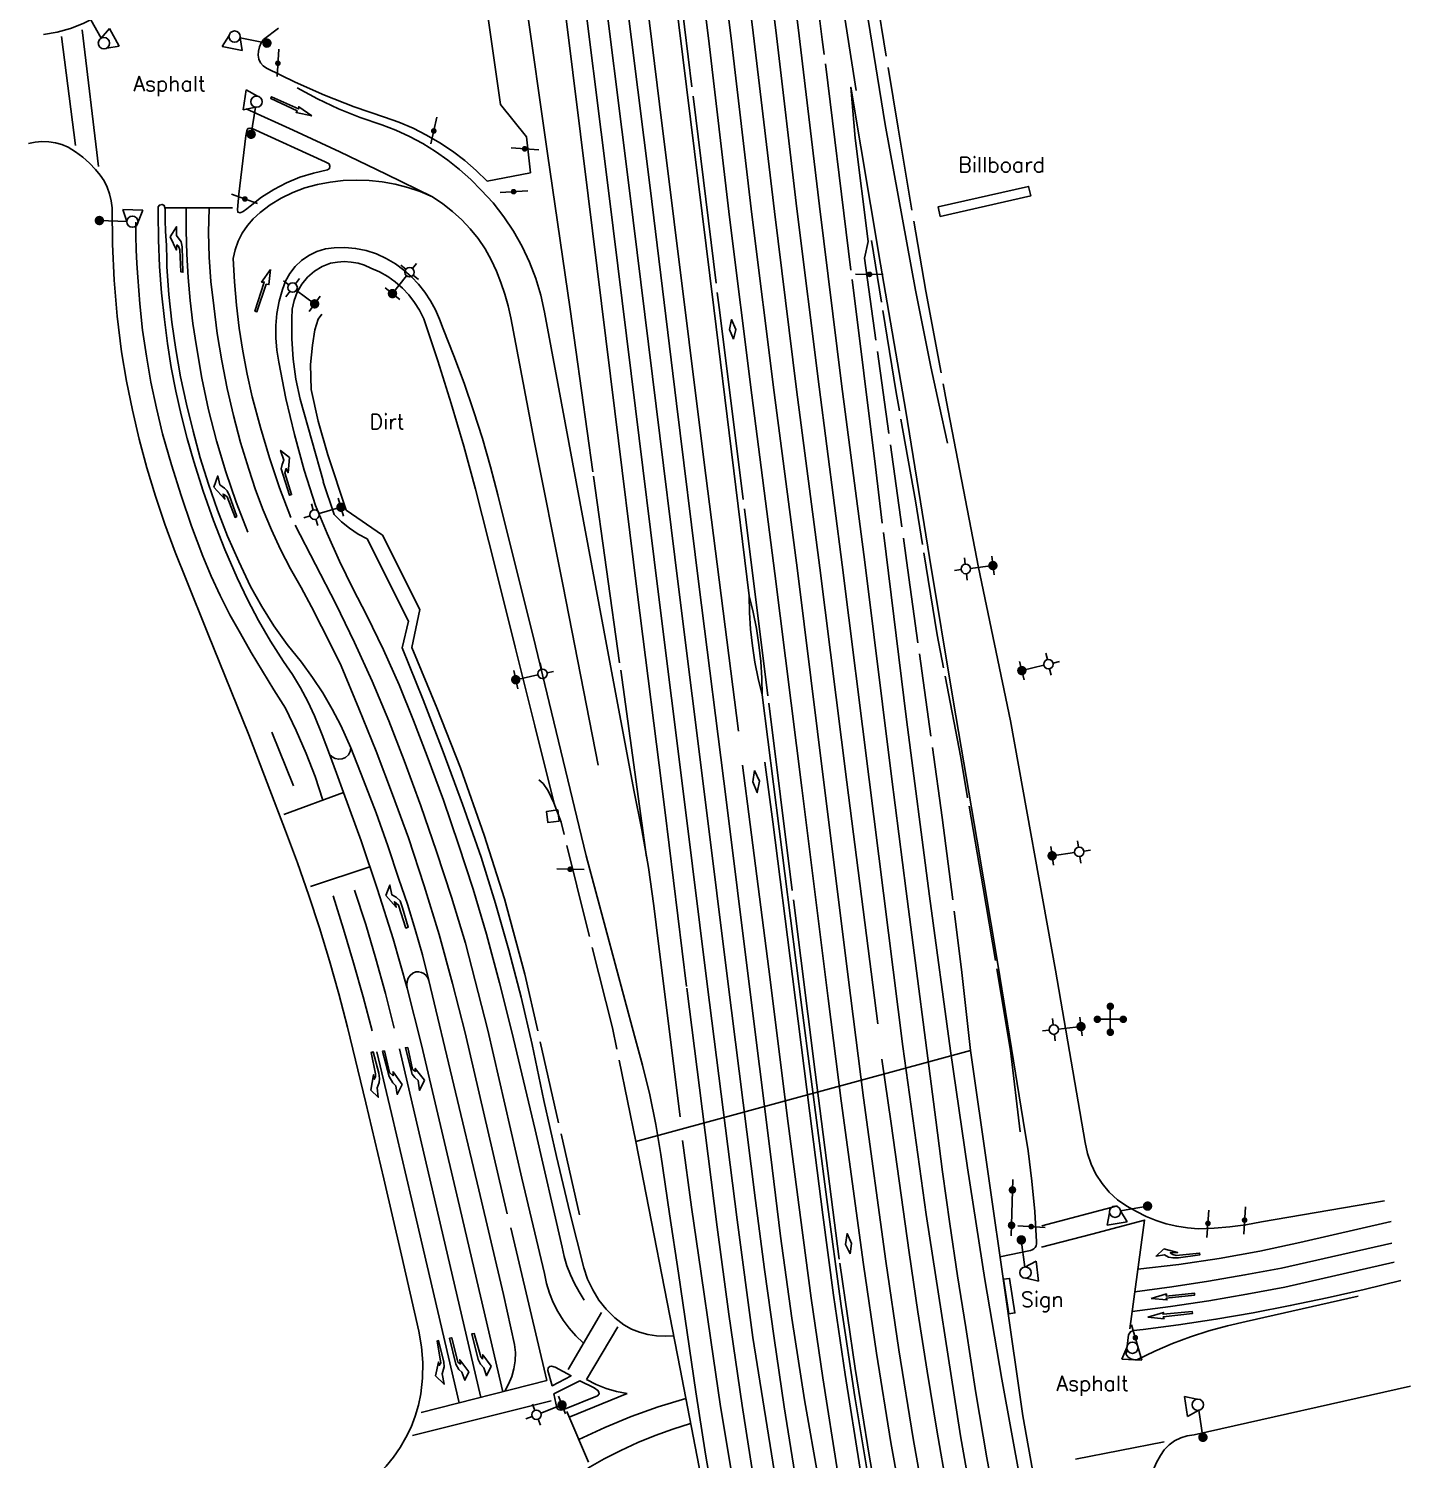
# Model space of a CAD drawing. Extents: x 6041699 to 6043693, y 2130904 to 2137891.
# Drawn here: x 6042450 to 6043183, y 2132582 to 2133341 of the extents above; entities that cross this region are included whole.
import ezdxf
from ezdxf.enums import TextEntityAlignment as Align

# ---------------------------------------------------------------- set-up
doc = ezdxf.new("R2010")
doc.units = 0
doc.header["$LTSCALE"] = 100
doc.header["$MEASUREMENT"] = 0
for name, pattern in [('D5', [1.05, 1, -0.05]), ('D6', [1.3, 1.25, -0.05]), ('FTICK', [0.5, 0.44, -0.03, -0.03]), ('GRAIL', [0.5, 0.44, -0.03, -0.03]), ('RET', [0.485, 0.44, -0.03, -0.015])]:
    doc.linetypes.add(name, pattern=pattern)
doc.layers.get('0').update_dxf_attribs({"color": 1, "linetype": 'CONTINUOUS'})
for name, color, linetype in [('100', 2, 'CONTINUOUS'), ('105', 2, 'D6'), ('150', 3, 'D5'), ('154', 3, 'CONTINUOUS'), ('160', 4, 'CONTINUOUS'), ('199', 2, 'CONTINUOUS'), ('200', 4, 'FTICK'), ('205', 4, 'CONTINUOUS'), ('210', 4, 'RET'), ('215', 4, 'GRAIL'), ('260', 4, 'CONTINUOUS'), ('262', 4, 'CONTINUOUS'), ('264', 4, 'CONTINUOUS'), ('265', 4, 'CONTINUOUS'), ('299', 2, 'CONTINUOUS'), ('506', 2, 'CONTINUOUS'), ('570', 2, 'CONTINUOUS'), ('574', 2, 'CONTINUOUS'), ('584', 2, 'CONTINUOUS')]:
    doc.layers.add(name, color=color, linetype=linetype)
doc.styles.get("Standard").update_dxf_attribs({"font": 'SIMPLEX.SHX'})

# ---------------------------------------------------------------- blocks, each defined once
blk = doc.blocks.new('BOX')
blk.add_lwpolyline([(0.03, 0.03), (-0.03, 0.03), (-0.03, -0.03), (0.03, -0.03), (0.03, 0.03)])
blk = doc.blocks.new('SIGN1')
blk.add_line((-0.0758, 0), (0.0704, 0))
at = {"const_width": 0.015}
blk.add_lwpolyline([(-0.008175, 0, 1), (0.006825, 0, 1)], format="xyb", close=True, dxfattribs=at)
blk = doc.blocks.new('TSIG')
at = {"const_width": 0.025}
blk.add_lwpolyline([(-0.0125, 0, 1), (0.0125, 0, 1)], format="xyb", close=True, dxfattribs=at)
for points in [[(0, 0), (0.145, 0)], [(0.1214, 0.0636), (0.145, 0)], [(0.2286, 0.0636), (0.1214, 0.0636)], [(0.205, 0), (0.2286, 0.0636)]]:
    blk.add_lwpolyline(points)
blk.add_circle((0.175, 0), 0.03)
blk = doc.blocks.new('ELT')
at = {"const_width": 0.025}
blk.add_lwpolyline([(-0.0125, 0, 1), (0.0125, 0, 1)], format="xyb", close=True, dxfattribs=at)
for points in [[(0, 0.05), (0, -0.05)], [(0, 0), (0.12, 0)], [(0.145, 0.025), (0.145, 0.06)], [(0.17, 0), (0.205, 0)], [(0.145, -0.025), (0.145, -0.06)]]:
    blk.add_lwpolyline(points)
blk.add_circle((0.145, 0), 0.025)
blk = doc.blocks.new('TSP')
for points in [[(0.0636, 0.0536), (0, 0.03)], [(0.0636, -0.0536), (0.0636, 0.0536)], [(0, -0.03), (0.0636, -0.0536)]]:
    blk.add_lwpolyline(points)
blk.add_circle((0, 0), 0.03)
blk = doc.blocks.new('SIGN2')
blk.add_lwpolyline([(-0.15, 0), (0.15, 0)])
at = {"const_width": 0.02}
for points in [[(-0.10375, 0, 1), (-0.08375, 0, 1)], [(0.08375, 0, 1), (0.10375, 0, 1)]]:
    blk.add_lwpolyline(points, format="xyb", close=True, dxfattribs=at)
blk = doc.blocks.new('SIGN3')
at = {"const_width": 0.02}
for points in [[(0, 0.07875, 1), (0, 0.05875, 1)], [(-0.07875, 0, 1), (-0.05875, 0, 1)], [(0.05875, 0, 1), (0.07875, 0, 1)], [(0, -0.05875, 1), (0, -0.07875, 1)]]:
    blk.add_lwpolyline(points, format="xyb", close=True, dxfattribs=at)
for points in [[(-0.05, 0), (0.05, 0)], [(0, 0.05), (0, -0.05)]]:
    blk.add_lwpolyline(points)

msp = doc.modelspace()

# ---------------------------------------------------------------- linework, layer by layer
at = {"layer": '100'}
for points, elevation in [([(6042457.89, 2133338.11), (6042465.08, 2133339.36), (6042472.1, 2133341.34), (6042478.88, 2133344.01), (6042485.36, 2133347.35), (6042491.47, 2133351.33), (6042497.15, 2133355.91), (6042502.34, 2133361.03), (6042506.99, 2133366.65)], 16.68), ([(6042574.56, 2133335.54), (6042582.37, 2133341.5)], 15.17), ([(6042571.68, 2133327.11), (6042571.85, 2133329.37), (6042572.39, 2133331.57), (6042573.3, 2133333.65), (6042574.56, 2133335.54)], 15.11), ([(6042576.12, 2133320.35), (6042574.33, 2133321.49), (6042572.92, 2133323.09), (6042572.02, 2133325.01), (6042571.68, 2133327.11)], 14.99), ([(6042638.68, 2133294.29), (6042622.62, 2133299.76), (6042606.83, 2133305.94), (6042591.31, 2133312.81), (6042576.12, 2133320.35)], 14.71), ([(6042977.3, 2132762.07), (6042963.89, 2132845.05), (6042952.78, 2132911.39), (6042940.16, 2132985.07), (6042927.7, 2133060.73), (6042915.18, 2133138.43), (6042901.71, 2133216.37), (6042886.02, 2133310.14), (6042888.34, 2133283.07), (6042895.09, 2133228.39), (6042893.19, 2133219.55)], 15.83), ([(6042608.47, 2133266.27), (6042609.53, 2133267.05), (6042609.75, 2133268.33), (6042609.24, 2133269.46), (6042607.13, 2133270.58), (6042568.53, 2133288.3), (6042567.33, 2133288.53), (6042566.25, 2133288.21), (6042565.62, 2133287.02), (6042565.1, 2133284.47), (6042561.45, 2133253.4), (6042560.63, 2133245.23), (6042560.88, 2133243.92), (6042562.09, 2133243.54), (6042563.72, 2133244.34), (6042565.71, 2133245.7), (6042567.46, 2133247.14)], 14.55), ([(6042470.9, 2133278.36), (6042467.59, 2133279.72), (6042464.14, 2133280.69), (6042460.6, 2133281.24), (6042457.02, 2133281.38), (6042453.45, 2133281.1), (6042449.94, 2133280.4)], 16.98), ([(6042485.37, 2133266.45), (6042482.14, 2133269.87), (6042478.63, 2133273.01), (6042474.88, 2133275.85), (6042470.9, 2133278.36)], 16.89), ([(6042494.18, 2133246.15), (6042493.77, 2133249.9), (6042492.91, 2133253.56), (6042491.63, 2133257.1), (6042489.92, 2133260.46), (6042487.83, 2133263.59), (6042485.37, 2133266.45)], 16.81), ([(6042567.46, 2133247.14), (6042573.48, 2133251.83), (6042579.9, 2133255.95), (6042586.67, 2133259.49), (6042593.72, 2133262.4), (6042601.01, 2133264.67), (6042608.47, 2133266.27)], 14.5), ([(6042499.21, 2133169.74), (6042496.85, 2133188.76), (6042495.23, 2133207.85), (6042494.34, 2133226.99), (6042494.18, 2133246.15)], 16.71), ([(6042533.55, 2133049.05), (6042527.65, 2133063.63), (6042522.2, 2133078.38), (6042517.21, 2133093.29), (6042512.68, 2133108.35), (6042508.6, 2133123.53), (6042505, 2133138.84), (6042501.87, 2133154.25), (6042499.21, 2133169.74)], 16.25), ([(6042936.69, 2133143.38), (6042953.67, 2133055.35), (6042970.59, 2132974.1), (6042994.47, 2132841.95), (6043010.25, 2132750.41)], 13.78), ([(6042586.23, 2132915.83), (6042566.69, 2132966.62), (6042544.99, 2133020.5), (6042533.55, 2133049.05)], 15.15), ([(6042619.03, 2132811.65), (6042614.42, 2132829.27), (6042609.47, 2132846.8), (6042604.18, 2132864.23), (6042598.54, 2132881.54), (6042592.55, 2132898.75), (6042586.23, 2132915.83)], 14.53), ([(6042656.88, 2132650.38), (6042647.75, 2132690.78), (6042638.39, 2132731.12), (6042628.82, 2132771.41), (6042619.03, 2132811.65)], 14.82), ([(6042984.37, 2132697.69), (6042983.48, 2132713.87), (6042982, 2132730.01), (6042979.94, 2132746.08), (6042977.3, 2132762.07)], 11.03), ([(6043010.25, 2132750.41), (6043011.44, 2132744.59), (6043013.34, 2132738.96), (6043015.93, 2132733.61), (6043019.18, 2132728.63), (6043023.02, 2132724.09), (6043027.4, 2132720.07), (6043032.25, 2132716.63), (6043037.49, 2132713.83)], 10.66), ([(6043103.74, 2132708.35), (6043169.04, 2132719.53)], 11.14), ([(6043037.49, 2132713.83), (6043042.58, 2132711.28), (6043047.85, 2132709.13), (6043053.27, 2132707.39), (6043058.81, 2132706.06), (6043064.43, 2132705.17), (6043070.1, 2132704.71)], 10.82), ([(6043070.1, 2132704.71), (6043078.57, 2132704.98), (6043087.01, 2132705.68), (6043095.41, 2132706.8), (6043103.74, 2132708.35)], 11.15), ([(6042981.23, 2132693.14), (6042982.19, 2132693.47), (6042983.04, 2132694.02), (6042983.73, 2132694.78), (6042984.19, 2132695.69), (6042984.41, 2132696.68), (6042984.37, 2132697.69)], 10.28), ([(6042965.03, 2132689.74), (6042981.23, 2132693.14)], 12.74), ([(6042744.43, 2132683.9), (6042746.4, 2132677.94), (6042749.06, 2132672.25), (6042752.37, 2132666.9), (6042756.27, 2132661.98), (6042760.72, 2132657.55), (6042765.66, 2132653.67)], 13.98), ([(6043059.74, 2132653.68), (6043079.53, 2132656.75), (6043099.28, 2132660.17), (6043118.95, 2132663.93), (6043138.56, 2132668.05), (6043158.1, 2132672.51), (6043177.55, 2132677.32)], 12.01), ([(6043155.01, 2132669.02), (6043095.64, 2132655.46)], 12.36), ([(6043095.64, 2132655.46), (6043085.68, 2132653.2), (6043075.83, 2132650.5), (6043066.11, 2132647.36), (6043056.54, 2132643.79), (6043047.14, 2132639.78), (6043037.93, 2132635.36)], 11.86), ([(6042658, 2132617.18), (6042658.83, 2132625.49), (6042658.92, 2132633.83), (6042658.27, 2132642.15), (6042656.88, 2132650.38)], 14.74), ([(6042765.66, 2132653.67), (6042769.71, 2132651.54), (6042773.96, 2132649.86), (6042778.37, 2132648.65), (6042782.88, 2132647.93), (6042787.42, 2132647.7), (6042791.94, 2132647.96)], 14.49), ([(6043032, 2132637.99), (6043033.26, 2132648.44), (6043034.31, 2132650.1), (6043035.93, 2132650.73), (6043040.96, 2132651.34), (6043059.74, 2132653.68)], 11.47), ([(6043037.93, 2132635.36), (6043036.2, 2132635.25), (6043034.53, 2132635.69), (6043033.08, 2132636.64), (6043032, 2132637.99)], 11.43), ([(6043182.69, 2132621.18), (6043068.01, 2132595.32)], 11.2), ([(6042635.17, 2132574.36), (6042639.46, 2132578.79), (6042643.39, 2132583.55), (6042646.92, 2132588.61), (6042650.04, 2132593.93), (6042652.72, 2132599.49), (6042654.95, 2132605.24), (6042656.72, 2132611.15), (6042658, 2132617.18)], 14.67), ([(6042800.97, 2132601.41), (6042791.51, 2132598.44), (6042782.18, 2132595.07), (6042773, 2132591.3), (6042763.98, 2132587.16), (6042755.15, 2132582.63), (6042746.53, 2132577.74)], 14.88), ([(6043068.01, 2132595.32), (6043064.4, 2132594.9), (6043060.91, 2132593.87), (6043057.66, 2132592.26), (6043054.73, 2132590.11), (6043052.21, 2132587.49), (6043050.18, 2132584.48)], 10.8), ([(6043050.18, 2132584.48), (6043048, 2132580.68), (6043046.25, 2132576.66), (6043044.95, 2132572.48), (6043044.11, 2132568.17), (6043043.75, 2132563.81), (6043043.87, 2132559.42)], 10.35)]:
    msp.add_lwpolyline(points, dxfattribs=dict(at, elevation=elevation))
for points, elevation in [([(6042725.36, 2132629.48), (6042725.54, 2132630.97), (6042726.4, 2132631.71), (6042727.3, 2132631.83), (6042729.17, 2132631.29), (6042737.65, 2132626.76), (6042727.6, 2132621.41)], 15.22), ([(6042728.41, 2132617.23), (6042730.09, 2132609.8), (6042730.82, 2132608.8), (6042732.18, 2132608.44), (6042734.06, 2132608.98), (6042751.6, 2132616.04), (6042752.45, 2132617.14), (6042752.3, 2132618.04), (6042751.86, 2132618.99), (6042749.84, 2132620.4), (6042742.18, 2132624.11)], 14.74)]:
    msp.add_lwpolyline(points, close=True, dxfattribs=dict(at, elevation=elevation))
at = {"layer": '105'}
for points, elevation in [([(6042665.65, 2133513.6), (6042661.8, 2133575.19), (6042658.86, 2133626.42), (6042654.85, 2133705.73), (6042652.24, 2133754.73), (6042655.54, 2133754.94), (6042674.96, 2133572.11), (6042690.45, 2133459.98), (6042701.99, 2133373.99), (6042693.03, 2133350.49), (6042700.17, 2133301.07), (6042713.89, 2133283.8), (6042716.01, 2133264.74), (6042693.11, 2133260.34)], 15.78), ([(6042693.11, 2133260.34), (6042687.33, 2133266.02), (6042681.21, 2133271.32), (6042674.76, 2133276.23), (6042668.03, 2133280.73), (6042661.02, 2133284.8), (6042653.78, 2133288.43), (6042646.32, 2133291.59), (6042638.68, 2133294.29)], 15.3), ([(6042610.08, 2133216.85), (6042605.63, 2133215.04), (6042601.54, 2133212.53), (6042597.91, 2133209.39), (6042594.84, 2133205.69), (6042592.41, 2133201.55), (6042590.68, 2133197.07), (6042589.71, 2133192.37), (6042589.52, 2133187.57)], 12.93), ([(6042631.48, 2133214.27), (6042628.12, 2133215.72), (6042624.62, 2133216.77), (6042621.01, 2133217.42), (6042617.35, 2133217.65), (6042613.69, 2133217.46), (6042610.08, 2133216.85)], 13.15), ([(6042659.46, 2133187.38), (6042657.25, 2133191.84), (6042654.61, 2133196.06), (6042651.57, 2133200), (6042648.16, 2133203.62), (6042644.4, 2133206.89), (6042640.35, 2133209.77), (6042636.02, 2133212.24), (6042631.48, 2133214.27)], 14.64), ([(6042589.52, 2133187.57), (6042589.48, 2133176.77), (6042590.2, 2133166), (6042591.69, 2133155.31), (6042593.94, 2133144.74)], 13.38), ([(6042686.88, 2133096.92), (6042680.68, 2133119.74), (6042674.05, 2133142.42), (6042666.97, 2133164.97), (6042659.46, 2133187.38)], 17.37), ([(6042593.94, 2133144.74), (6042606.24, 2133100.79), (6042606.21, 2133100.87), (6042612.01, 2133083.49)], 13.64), ([(6042728.82, 2132929.57), (6042718.46, 2132971.42), (6042708.01, 2133013.26), (6042697.49, 2133055.1), (6042686.88, 2133096.92)], 22.75), ([(6042612.01, 2133083.49), (6042615.9, 2133079.66), (6042620.15, 2133076.21), (6042624.7, 2133073.18), (6042629.51, 2133070.6)], 13.52), ([(6042629.51, 2133070.6), (6042651.37, 2133027.01), (6042647.98, 2133012.77)], 13.5), ([(6042647.98, 2133012.77), (6042659.14, 2132985.3), (6042669.84, 2132957.65), (6042680.09, 2132929.83), (6042689.88, 2132901.84)], 13.55), ([(6042689.88, 2132901.84), (6042697.58, 2132877.26), (6042704.65, 2132852.49), (6042711.09, 2132827.56), (6042716.91, 2132802.47)], 13.76), ([(6042716.91, 2132802.47), (6042723.2, 2132772.69), (6042729.88, 2132743), (6042736.96, 2132713.4), (6042744.43, 2132683.9)], 14.09)]:
    msp.add_lwpolyline(points, dxfattribs=dict(at, elevation=elevation))
at = {"layer": '150'}
for points, elevation in [([(6042701.14, 2134082.61), (6042728.66, 2133891.79), (6042759.72, 2133648.18), (6042789.44, 2133409.7), (6042816.44, 2133190.71), (6042842.49, 2132983.42), (6042867.01, 2132787.81), (6042880.13, 2132686.54), (6042888.32, 2132630.52), (6042895.63, 2132584.67), (6042903.8, 2132539.74)], 24.25), ([(6042781.33, 2134041.9), (6042810.24, 2133865.55), (6042834.53, 2133716.77), (6042857.92, 2133573.49), (6042876.87, 2133456.99), (6042892.09, 2133364.69), (6042904.19, 2133290.32), (6042920.34, 2133202.5)], 15.41), ([(6042777.57, 2132901.88), (6042763.37, 2133004.8), (6042749.22, 2133106.24), (6042737.16, 2133192.53), (6042725.18, 2133275), (6042710.65, 2133375.7), (6042697.54, 2133466.2), (6042683.19, 2133566.78), (6042672.05, 2133655.45), (6042662.72, 2133728.57), (6042653.85, 2133793.31), (6042646.44, 2133850.36), (6042637.5, 2133917.02), (6042631.59, 2133962.23)], 20.45), ([(6042975.92, 2132570.63), (6042965.98, 2132624.88), (6042956.96, 2132677.71), (6042947.82, 2132736.95), (6042938.77, 2132799.02), (6042927.72, 2132881.05), (6042915.41, 2132974.76), (6042898.97, 2133108.91), (6042884.77, 2133223.3), (6042870.82, 2133335.57), (6042860.36, 2133417.83), (6042847.5, 2133523)], 22.82), ([(6042853.98, 2133523.89), (6042862.97, 2133470.06), (6042871.77, 2133416.2), (6042880.38, 2133362.31), (6042888.8, 2133308.39)], 16.27), ([(6042637.32, 2133290.24), (6042625.7, 2133294.19), (6042614.31, 2133298.78), (6042603.19, 2133303.98), (6042592.38, 2133309.78)], 14.26), ([(6042565.35, 2133298.68), (6042590.19, 2133287.38), (6042614.92, 2133275.83), (6042639.54, 2133264.05), (6042664.03, 2133252.02)], 14.67), ([(6042689.97, 2133255.58), (6042684.4, 2133261.25), (6042678.49, 2133266.58), (6042672.27, 2133271.53), (6042665.76, 2133276.11), (6042658.98, 2133280.28), (6042651.97, 2133284.03), (6042644.74, 2133287.36), (6042637.32, 2133290.24)], 15.21), ([(6042609.79, 2133259.76), (6042603.06, 2133258.58), (6042596.47, 2133256.77), (6042590.07, 2133254.36), (6042583.94, 2133251.35), (6042578.11, 2133247.79), (6042572.64, 2133243.69)], 13.87), ([(6042664.03, 2133252.02), (6042657.65, 2133254.78), (6042651.08, 2133257.04), (6042644.35, 2133258.8), (6042637.51, 2133260.05), (6042630.59, 2133260.77), (6042623.64, 2133260.96), (6042616.69, 2133260.62), (6042609.79, 2133259.76)], 14.59), ([(6042723.48, 2133190.79), (6042721.55, 2133199.84), (6042718.93, 2133208.73), (6042715.64, 2133217.38), (6042711.7, 2133225.76), (6042707.14, 2133233.82), (6042701.97, 2133241.5), (6042696.24, 2133248.77), (6042689.97, 2133255.58)], 17.21), ([(6042572.64, 2133243.69), (6042569.08, 2133240.44), (6042565.94, 2133236.78), (6042563.26, 2133232.78), (6042561.08, 2133228.48), (6042559.43, 2133223.95), (6042558.34, 2133219.26)], 14), ([(6042558.34, 2133219.26), (6042559.05, 2133206.93), (6042560.17, 2133194.63), (6042561.67, 2133182.37), (6042563.58, 2133170.17), (6042565.87, 2133158.04), (6042568.56, 2133145.99)], 14.46), ([(6042920.34, 2133202.5), (6042924.25, 2133182.15), (6042928.38, 2133161.83), (6042932.73, 2133141.56), (6042937.29, 2133121.35)], 15.8), ([(6042771.07, 2132936.38), (6042756.91, 2133011.78), (6042742.27, 2133090.42), (6042730.55, 2133153), (6042723.48, 2133190.79)], 21.91), ([(6042568.56, 2133145.99), (6042572.82, 2133129.73), (6042577.65, 2133113.63), (6042583.05, 2133097.71), (6042589, 2133081.99)], 14.39), ([(6043047.69, 2132007.35), (6043021.55, 2132080.56), (6043002.08, 2132137.28), (6042988.52, 2132179.01), (6042977.18, 2132215.63), (6042964.85, 2132257.56), (6042954.06, 2132295.97), (6042943.1, 2132336.51), (6042931.38, 2132383.42), (6042921.82, 2132424.43), (6042911.44, 2132472.54), (6042900.38, 2132526.62), (6042890.97, 2132577.17), (6042883.03, 2132627.48), (6042876.74, 2132669.5), (6042871.14, 2132712.16), (6042864.16, 2132766.05), (6042855.03, 2132838.49), (6042844.55, 2132920.62), (6042840.42, 2132952.21)], 27.5), ([(6043036.39, 2132003.31), (6043010.22, 2132076.59), (6042990.7, 2132133.48), (6042977.08, 2132175.38), (6042965.69, 2132212.17), (6042953.32, 2132254.25), (6042942.49, 2132292.78), (6042931.49, 2132333.49), (6042919.71, 2132380.6), (6042910.11, 2132421.81), (6042899.7, 2132470.08), (6042888.6, 2132524.32), (6042879.14, 2132575.14), (6042871.16, 2132625.65), (6042864.86, 2132667.83), (6042859.24, 2132710.61), (6042852.25, 2132764.53), (6042843.12, 2132836.98), (6042832.65, 2132919.08), (6042828.53, 2132950.66)], 27.5), ([(6042783.93, 2132855.75), (6042781.54, 2132876.03), (6042778.6, 2132896.24), (6042775.1, 2132916.36), (6042771.07, 2132936.38)], 26.77), ([(6042795.4, 2132764.13), (6042783.93, 2132855.75)], 29.66), ([(6042916.94, 2132692.09), (6042907.35, 2132760.45), (6042902.42, 2132794.62)], 30.51), ([(6043124.09, 2132697.36), (6043172.56, 2132708.52)], 11.57), ([(6043038.23, 2132683.28), (6043059.84, 2132685.82), (6043081.37, 2132689.02), (6043102.79, 2132692.87), (6043124.09, 2132697.36)], 11.17), ([(6042937.02, 2132566.47), (6042931.58, 2132597.81), (6042926.42, 2132629.19), (6042921.54, 2132660.62), (6042916.94, 2132692.09)], 31.2), ([(6042745.75, 2132624.67), (6042750.9, 2132622.14), (6042756.24, 2132620.05), (6042761.74, 2132618.42), (6042767.35, 2132617.26)], 14), ([(6042767.35, 2132617.26), (6042736.67, 2132604.81)], 14.2)]:
    msp.add_lwpolyline(points, dxfattribs=dict(at, elevation=elevation))
at = {"layer": '154'}
for points, elevation in [([(6042684.21, 2134072.01), (6042706.68, 2133917.46), (6042731.95, 2133725.01), (6042760.82, 2133494.06), (6042784.42, 2133301.1), (6042808.04, 2133112.62), (6042826.35, 2132968.57)], 20.75), ([(6042883.76, 2132941.54), (6042869.54, 2133055.31), (6042857.21, 2133149.8), (6042845.44, 2133244.19), (6042834.23, 2133339.02), (6042822.43, 2133433.6), (6042810.46, 2133528.27), (6042797.59, 2133634.19), (6042780.47, 2133772.3), (6042767.6, 2133871.09), (6042740.92, 2134060.76)], 20.97), ([(6042895.67, 2132943.02), (6042881.44, 2133056.83), (6042869.11, 2133151.32), (6042857.35, 2133245.63), (6042846.14, 2133340.47), (6042834.34, 2133435.09), (6042822.36, 2133529.75), (6042809.51, 2133635.65), (6042792.38, 2133773.82), (6042779.49, 2133872.7), (6042752.78, 2134062.64)], 20.97), ([(6042907.58, 2132944.51), (6042893.35, 2133058.35), (6042881.01, 2133152.84), (6042869.26, 2133247.08), (6042858.05, 2133341.92), (6042846.24, 2133436.59), (6042834.27, 2133531.23), (6042821.42, 2133637.11), (6042804.28, 2133775.33), (6042791.38, 2133874.31), (6042764.63, 2134064.52)], 20.97), ([(6042859.95, 2132938.56), (6042845.73, 2133052.27), (6042833.4, 2133146.76), (6042821.62, 2133241.29), (6042810.4, 2133336.13), (6042798.62, 2133430.61), (6042786.64, 2133525.32), (6042773.77, 2133631.27), (6042756.67, 2133769.28), (6042743.81, 2133867.87), (6042717.22, 2134057.01)], 20.97), ([(6042871.85, 2132940.05), (6042857.64, 2133053.79), (6042845.3, 2133148.28), (6042833.53, 2133242.74), (6042822.32, 2133337.58), (6042810.52, 2133432.1), (6042798.55, 2133526.8), (6042785.68, 2133632.73), (6042768.57, 2133770.79), (6042755.71, 2133869.48), (6042729.07, 2134058.89)], 20.97), ([(6042809.08, 2132929.61), (6042794.52, 2133045.25), (6042782.68, 2133141.07), (6042768.54, 2133255.37), (6042752.17, 2133386.35), (6042739.02, 2133490.89)], 20.71), ([(6042819.99, 2132930.98), (6042805.44, 2133046.61), (6042793.59, 2133142.42), (6042779.46, 2133256.73), (6042763.08, 2133387.72), (6042749.93, 2133492.27)], 20.71), ([(6042787.25, 2132926.87), (6042772.69, 2133042.53), (6042760.84, 2133138.37), (6042746.71, 2133252.65), (6042730.34, 2133383.61), (6042717.19, 2133488.15)], 20.71), ([(6042798.16, 2132928.24), (6042783.61, 2133043.89), (6042771.76, 2133139.72), (6042757.63, 2133254.01), (6042741.25, 2133384.98), (6042728.1, 2133489.52)], 20.71), ([(6042478.27, 2133340.55), (6042487.08, 2133268.06)], 16.59), ([(6042474.73, 2133279.2), (6042467.45, 2133337)], 16.65), ([(6042518.58, 2133243.36), (6042518.63, 2133246.79), (6042519.33, 2133247.66), (6042520.69, 2133247.98), (6042521.83, 2133247.41), (6042522.39, 2133245.74), (6042522.34, 2133239.7), (6042522.45, 2133233.71), (6042523.03, 2133226.48), (6042523.19, 2133218.55), (6042523.17, 2133214.96)], 15.43), ([(6042664.03, 2133252.02), (6042669.54, 2133248.38), (6042674.76, 2133244.32), (6042679.63, 2133239.86), (6042684.14, 2133235.03), (6042688.26, 2133229.86), (6042691.96, 2133224.39), (6042695.22, 2133218.65), (6042698.01, 2133212.66)], 16.03), ([(6042522, 2133187.02), (6042520.48, 2133201.06), (6042519.4, 2133215.14), (6042518.76, 2133229.24), (6042518.58, 2133243.36)], 15.62), ([(6042558.11, 2133246.16), (6042522.56, 2133246.28)], 15.1), ([(6042538.99, 2133172.68), (6042537.09, 2133184.85), (6042535.58, 2133197.07), (6042534.47, 2133209.33), (6042533.77, 2133221.62), (6042533.46, 2133233.93), (6042533.56, 2133246.24)], 15.09), ([(6042548.08, 2133194.24), (6042546.62, 2133207.15), (6042545.73, 2133220.1), (6042545.39, 2133233.08), (6042545.62, 2133246.07)], 14.79), ([(6042507.82, 2133209.34), (6042507.29, 2133216.66), (6042506.95, 2133223.99), (6042506.79, 2133231.32), (6042506.81, 2133238.66)], 15.9), ([(6042611.93, 2133225.03), (6042607.29, 2133224.38), (6042602.81, 2133223.02), (6042598.59, 2133220.99), (6042594.73, 2133218.34), (6042591.33, 2133215.12), (6042588.46, 2133211.41), (6042586.2, 2133207.31), (6042584.61, 2133202.91)], 12.86), ([(6042644.52, 2133216.45), (6042639.62, 2133219.39), (6042634.41, 2133221.75), (6042628.97, 2133223.52), (6042623.36, 2133224.66), (6042617.66, 2133225.17), (6042611.93, 2133225.03)], 13.38), ([(6042520.98, 2133126.3), (6042517.67, 2133139.94), (6042514.81, 2133153.68), (6042512.39, 2133167.5), (6042510.41, 2133181.4), (6042508.89, 2133195.35), (6042507.82, 2133209.34)], 15.84), ([(6042523.17, 2133214.96), (6042524.27, 2133200.26), (6042525.87, 2133185.61), (6042527.95, 2133171.02), (6042530.52, 2133156.5), (6042533.58, 2133142.09), (6042537.11, 2133127.78)], 15.16), ([(6042669.71, 2133182.1), (6042667.91, 2133187.23), (6042665.69, 2133192.18), (6042663.06, 2133196.93), (6042660.04, 2133201.43), (6042656.65, 2133205.67), (6042652.91, 2133209.6), (6042648.86, 2133213.21), (6042644.52, 2133216.45)], 15.17), ([(6042698.01, 2133212.66), (6042700.36, 2133206.59), (6042702.43, 2133200.42), (6042704.21, 2133194.17), (6042705.7, 2133187.84)], 17.42), ([(6042584.61, 2133202.91), (6042582.83, 2133196.64), (6042581.62, 2133190.23), (6042581, 2133183.74), (6042580.96, 2133177.22), (6042581.52, 2133170.72), (6042582.65, 2133164.3)], 13.39), ([(6042566.67, 2133107.58), (6042562.38, 2133121.74), (6042558.57, 2133136.04), (6042555.23, 2133150.45), (6042552.36, 2133164.97), (6042549.98, 2133179.57), (6042548.08, 2133194.24)], 14.73), ([(6042537.49, 2133111.59), (6042533.94, 2133123.94), (6042530.77, 2133136.4), (6042527.99, 2133148.95), (6042525.6, 2133161.58), (6042523.61, 2133174.27), (6042522, 2133187.02)], 15.46), ([(6042705.7, 2133187.84), (6042718.09, 2133122.59), (6042733.33, 2133045.52), (6042752, 2132950.62)], 21.31), ([(6042698.79, 2133093.91), (6042694.86, 2133108.9), (6042690.57, 2133123.78), (6042685.9, 2133138.55), (6042680.86, 2133153.2), (6042675.47, 2133167.72), (6042669.71, 2133182.1)], 17.83), ([(6042566.11, 2133074.12), (6042559.97, 2133090.05), (6042554.46, 2133106.22), (6042549.61, 2133122.59), (6042545.4, 2133139.14), (6042541.86, 2133155.85), (6042538.99, 2133172.68)], 14.87), ([(6042582.65, 2133164.3), (6042586.39, 2133145.05), (6042590.87, 2133125.96), (6042596.07, 2133107.05), (6042601.99, 2133088.36)], 13.79), ([(6042542.28, 2133061.45), (6042536.31, 2133077.44), (6042530.77, 2133093.59), (6042525.66, 2133109.88), (6042520.98, 2133126.3)], 15.62), ([(6042537.11, 2133127.78), (6042540.93, 2133113.62), (6042545.27, 2133099.6), (6042550.12, 2133085.76), (6042555.48, 2133072.1), (6042561.33, 2133058.65), (6042567.68, 2133045.43)], 15.01), ([(6042560.46, 2133049.93), (6042554.01, 2133065.07), (6042548.03, 2133080.41), (6042542.52, 2133095.92), (6042537.49, 2133111.59)], 15.19), ([(6042594.49, 2133044.79), (6042588.82, 2133054.76), (6042583.56, 2133064.96), (6042578.7, 2133075.35), (6042574.26, 2133085.93), (6042570.25, 2133096.68), (6042566.67, 2133107.58)], 14.5), ([(6042601.99, 2133088.36), (6042608.19, 2133073.49), (6042614.8, 2133058.8), (6042621.81, 2133044.3), (6042629.22, 2133029.99)], 13.98), ([(6042771.26, 2132807.1), (6042745.67, 2132902.49), (6042718.8, 2133013.89), (6042698.79, 2133093.91)], 24.56), ([(6042591.23, 2133077.91), (6042612.85, 2133036.13)], 14.42), ([(6042562.26, 2133020.46), (6042556.66, 2133030.4), (6042551.46, 2133040.56), (6042546.66, 2133050.91), (6042542.28, 2133061.45)], 15.26), ([(6042585.14, 2133005.64), (6042578.28, 2133016.31), (6042571.87, 2133027.26), (6042565.93, 2133038.47), (6042560.46, 2133049.93)], 14.97), ([(6042567.68, 2133045.43), (6042573.53, 2133034.77), (6042580.01, 2133024.48), (6042587.08, 2133014.59), (6042594.72, 2133005.14)], 14.78), ([(6042615.63, 2133003.27), (6042610.56, 2133013.76), (6042605.34, 2133024.17), (6042599.99, 2133034.52), (6042594.49, 2133044.79)], 14.43), ([(6042612.85, 2133036.13), (6042622.78, 2133015.74), (6042632.14, 2132995.08), (6042640.93, 2132974.18), (6042649.14, 2132953.04)], 14.36), ([(6042629.22, 2133029.99), (6042638.08, 2133011.69), (6042646.38, 2132993.13), (6042654.12, 2132974.32), (6042661.28, 2132955.29)], 13.94), ([(6042586.1, 2132980.79), (6042579.94, 2132990.58), (6042573.91, 2133000.46), (6042568.02, 2133010.42), (6042562.26, 2133020.46)], 15.02), ([(6042601.59, 2132976.77), (6042598.07, 2132984.31), (6042594.15, 2132991.65), (6042589.83, 2132998.77), (6042585.14, 2133005.64)], 14.8), ([(6042594.72, 2133005.14), (6042600.54, 2132997.15), (6042605.96, 2132988.88), (6042610.96, 2132980.36), (6042615.54, 2132971.6)], 14.53), ([(6042651.31, 2132912.1), (6042642.91, 2132935.09), (6042634.16, 2132957.95), (6042625.07, 2132980.68), (6042615.63, 2133003.27)], 14.35), ([(6042606.01, 2132932.03), (6042601.81, 2132944.52), (6042597.09, 2132956.83), (6042591.85, 2132968.93), (6042586.1, 2132980.79)], 14.6), ([(6042616.92, 2132936.04), (6042613.29, 2132946.3), (6042609.52, 2132956.51), (6042605.62, 2132966.66), (6042601.59, 2132976.77)], 14.54), ([(6042578.97, 2132968.17), (6042590.41, 2132939.64)], 14.63), ([(6042615.54, 2132971.6), (6042620.72, 2132959.87)], 14.26), ([(6042620.72, 2132959.87), (6042620.42, 2132957.89), (6042619.49, 2132956.11), (6042618.03, 2132954.74), (6042616.21, 2132953.93)], 14.26), ([(6042620.72, 2132959.87), (6042627.61, 2132942.62), (6042634.17, 2132925.25), (6042640.4, 2132907.75), (6042646.29, 2132890.14)], 14.29), ([(6042616.21, 2132953.93), (6042614.36, 2132953.7), (6042612.53, 2132954.05), (6042610.88, 2132954.93), (6042609.58, 2132956.26)], 14.43), ([(6042649.14, 2132953.04), (6042657.96, 2132929.04), (6042666.31, 2132904.88), (6042674.2, 2132880.57), (6042681.63, 2132856.1)], 14.25), ([(6042661.28, 2132955.29), (6042669.88, 2132931.95), (6042677.99, 2132908.43), (6042685.6, 2132884.75), (6042692.71, 2132860.91)], 13.91), ([(6042931.06, 2132762.42), (6042915.22, 2132883.79), (6042907.58, 2132944.51)], 28.25), ([(6042616.92, 2132936.04), (6042585.32, 2132924.42)], 14.18), ([(6042650.7, 2132832.35), (6042643.17, 2132858.57), (6042635.03, 2132884.6), (6042626.28, 2132910.43), (6042616.92, 2132936.04)], 14.71), ([(6042859.95, 2132938.56), (6042873.92, 2132826.9)], 28.07), ([(6042885.82, 2132828.41), (6042871.85, 2132940.05)], 28.07), ([(6042883.76, 2132941.54), (6042900.24, 2132813.32)], 27.98), ([(6042895.67, 2132943.02), (6042913.59, 2132801.32), (6042925.99, 2132712.25), (6042944.17, 2132594.83), (6042952.94, 2132544.89), (6042959.71, 2132512.04)], 28.63), ([(6042820.71, 2132835.87), (6042809.08, 2132929.59)], 27.54), ([(6042831.62, 2132837.22), (6042819.99, 2132930.95)], 27.54), ([(6042798.88, 2132833.16), (6042787.25, 2132926.88)], 27.54), ([(6042809.79, 2132834.51), (6042798.16, 2132928.24)], 27.54), ([(6042681.44, 2132808.71), (6042674.8, 2132834.81), (6042667.57, 2132860.75), (6042659.73, 2132886.52), (6042651.31, 2132912.1)], 14.55), ([(6042599.4, 2132886.17), (6042630.92, 2132896.74)], 14.5), ([(6042643.83, 2132811.06), (6042639.2, 2132829.53), (6042634.15, 2132847.89), (6042628.68, 2132866.12), (6042622.8, 2132884.23)], 14.62), ([(6042646.29, 2132890.14), (6042650.83, 2132876.89), (6042654.99, 2132863.51), (6042658.77, 2132850.02), (6042662.16, 2132836.43)], 14.53), ([(6042611.36, 2132881.37), (6042616.9, 2132863.55), (6042622.22, 2132845.67), (6042627.31, 2132827.72), (6042632.19, 2132809.71)], 14.38), ([(6042692.71, 2132860.91), (6042699.57, 2132835.07), (6042706.15, 2132809.15), (6042712.46, 2132783.17), (6042718.48, 2132757.12)], 14.24), ([(6042681.63, 2132856.1), (6042693.39, 2132810.12), (6042711.57, 2132731.63), (6042723.47, 2132681.02)], 14.54), ([(6042650.7, 2132832.35), (6042650.42, 2132834.13), (6042650.6, 2132835.92), (6042651.23, 2132837.6), (6042652.27, 2132839.07), (6042653.65, 2132840.22), (6042655.28, 2132840.98)], 14.88), ([(6042655.28, 2132840.98), (6042656.78, 2132841.01), (6042658.24, 2132840.68), (6042659.58, 2132840.01), (6042660.73, 2132839.04), (6042661.6, 2132837.82), (6042662.16, 2132836.43)], 14.72), ([(6042701.4, 2132618.25), (6042677.71, 2132719.78), (6042658.36, 2132802.18), (6042650.7, 2132832.35)], 14.99), ([(6042662.16, 2132836.43), (6042688.71, 2132725.39), (6042701.68, 2132669.84), (6042707.67, 2132643.36)], 14.83), ([(6042835.55, 2132564.52), (6042828.4, 2132610.98), (6042821.23, 2132659.46), (6042815.1, 2132705.57), (6042807.06, 2132768.27), (6042799.04, 2132832.27)], 31.77), ([(6042809.79, 2132834.51), (6042825.77, 2132709.48), (6042834, 2132647)], 31.35), ([(6042830.75, 2132756.16), (6042820.71, 2132835.87)], 30.08), ([(6042843.39, 2132744.34), (6042831.72, 2132837.23)], 31.51), ([(6042915.58, 2132544.56), (6042907.2, 2132591.38), (6042899.56, 2132638.73), (6042892.62, 2132685.8), (6042880.83, 2132772.5), (6042873.92, 2132826.9)], 24.22), ([(6042927.38, 2132546.73), (6042919.03, 2132593.39), (6042911.42, 2132640.57), (6042904.5, 2132687.48), (6042892.73, 2132774.07), (6042885.82, 2132828.41)], 24.22), ([(6042703.66, 2132712.69), (6042681.44, 2132808.71)], 14.96), ([(6042785.17, 2132744.01), (6042782.52, 2132759.96), (6042779.32, 2132775.8), (6042775.56, 2132791.52), (6042771.26, 2132807.1)], 30.64), ([(6042646.6, 2132800.21), (6042689.66, 2132615.26)], 15.05), ([(6042678.17, 2132612.33), (6042655.59, 2132709.27), (6042642.31, 2132765.88), (6042634.67, 2132798.52)], 15.06), ([(6042946.92, 2132652.3), (6042942.56, 2132679.77), (6042938.46, 2132707.28), (6042934.62, 2132734.83), (6042931.06, 2132762.42)], 30.18), ([(6042718.48, 2132757.12), (6042732.83, 2132694.87)], 14.4), ([(6042850.69, 2132610.17), (6042845.3, 2132646.62), (6042840.18, 2132683.1), (6042835.33, 2132719.61), (6042830.75, 2132756.16)], 32.53), ([(6042816.85, 2132610.38), (6042811.66, 2132645.65), (6042806.55, 2132680.93), (6042801.54, 2132716.22), (6042796.61, 2132751.51)], 32.8), ([(6042803.8, 2132618.15), (6042799.16, 2132649.62), (6042794.51, 2132681.09), (6042789.85, 2132712.56), (6042785.17, 2132744.01)], 33.21), ([(6042868.96, 2132570.83), (6042861.46, 2132614.03), (6042854.69, 2132657.36), (6042848.67, 2132700.8), (6042843.39, 2132744.34)], 33.03), ([(6042987.18, 2132706.26), (6043027.29, 2132716.81)], 10.21), ([(6043033.96, 2132651.68), (6043041.74, 2132709.27), (6043013.73, 2132701.84), (6042987.1, 2132694.89)], 10.55), ([(6042724.83, 2132624.22), (6042705.66, 2132705.22)], 15.05), ([(6042732.83, 2132694.87), (6042733.96, 2132689.91), (6042735.43, 2132685.03), (6042737.24, 2132680.28), (6042739.38, 2132675.66), (6042741.83, 2132671.2), (6042744.59, 2132666.92)], 14.25), ([(6043114.28, 2132683.85), (6043172.86, 2132697.12)], 11.82), ([(6043174.01, 2132686.94), (6043116.12, 2132673.81)], 12.19), ([(6042723.47, 2132681.02), (6042724.58, 2132675.76), (6042726.14, 2132670.62), (6042728.14, 2132665.63), (6042730.56, 2132660.83), (6042733.38, 2132656.26), (6042736.59, 2132651.95), (6042740.16, 2132647.94), (6042744.07, 2132644.25)], 14.48), ([(6043036.61, 2132671.29), (6043056.1, 2132673.93), (6043075.55, 2132676.91), (6043094.94, 2132680.21), (6043114.28, 2132683.85)], 11.31), ([(6043116.12, 2132673.81), (6043095.99, 2132669.97), (6043075.79, 2132666.54), (6043055.52, 2132663.51), (6043035.2, 2132660.89)], 11.6), ([(6042736.07, 2132630.11), (6042753.75, 2132660.35)], 14), ([(6042762.37, 2132652.77), (6042745.75, 2132624.67)], 13.92), ([(6042971.25, 2132514.52), (6042964.43, 2132548.83), (6042958.1, 2132583.24), (6042952.26, 2132617.73), (6042946.92, 2132652.3)], 30.33), ([(6042707.67, 2132643.36), (6042708.07, 2132639.05), (6042707.94, 2132634.72), (6042707.3, 2132630.45), (6042706.14, 2132626.28), (6042704.5, 2132622.28), (6042702.39, 2132618.5)], 14.83), ([(6042846.85, 2132566.66), (6042834, 2132647)], 34.16), ([(6042658.12, 2132607.22), (6042724.83, 2132624.22)], 14.69), ([(6042827.57, 2132486.79), (6042820.8, 2132519.47), (6042814.58, 2132552.27), (6042808.91, 2132585.16), (6042803.8, 2132618.15)], 35.09), ([(6042727.04, 2132613.52), (6042653.54, 2132594.98)], 14.87), ([(6042741.71, 2132592.86), (6042755.45, 2132599.38), (6042769.5, 2132605.19), (6042783.83, 2132610.29), (6042798.4, 2132614.66)], 14.27), ([(6042840.32, 2132479.99), (6042833.99, 2132512.5), (6042827.96, 2132545.07), (6042822.25, 2132577.7), (6042816.85, 2132610.38)], 34.61), ([(6042876.19, 2132469.59), (6042869.1, 2132504.61), (6042862.49, 2132539.71), (6042856.35, 2132574.9), (6042850.69, 2132610.17)], 33.85), ([(6042735.42, 2132607.77), (6042746.76, 2132580.89)], 14.65), ([(6043052.15, 2132591.71), (6043005.03, 2132582.44)], 10.51)]:
    msp.add_lwpolyline(points, dxfattribs=dict(at, elevation=elevation))
for points, elevation in [([(6042600.17, 2133294.93), (6042591.75, 2133296.79), (6042592.31, 2133297.71), (6042578.32, 2133304.21), (6042578.72, 2133305.13), (6042593.08, 2133298.64), (6042593.18, 2133299.85)], 14.07), ([(6042525.06, 2133230.86), (6042528.41, 2133236.19), (6042528.31, 2133231.47), (6042530.92, 2133228.2), (6042531.45, 2133225.46), (6042531.77, 2133212.01), (6042530.61, 2133212.32), (6042530.13, 2133223.86), (6042529.42, 2133225.79), (6042528.62, 2133226.57), (6042528.43, 2133223.77)], 15.13), ([(6042578.17, 2133213.55), (6042577.34, 2133205.46), (6042575.96, 2133205.69), (6042571, 2133191.12), (6042569.92, 2133191.46), (6042574.88, 2133206.8), (6042573.44, 2133206.83)], 13.76), ([(6042823.73, 2133176.5), (6042821.58, 2133181.6), (6042822.63, 2133186.96), (6042824.91, 2133181.74)], 20.93), ([(6042588.34, 2133113.71), (6042587.56, 2133105.66), (6042586.52, 2133107.91), (6042585.79, 2133105.65), (6042589.39, 2133094.12), (6042588.3, 2133093.74), (6042583.87, 2133107.77), (6042584.38, 2133110.15), (6042585.19, 2133112.3), (6042583.55, 2133117.52)], 13.88), ([(6042548.2, 2133098), (6042550.19, 2133104.04), (6042551.35, 2133099.34), (6042553.79, 2133097.54), (6042555.26, 2133096.02), (6042556.38, 2133093.45), (6042560.34, 2133082.53), (6042559.45, 2133081.98), (6042555.2, 2133092.85), (6042553.89, 2133094.06), (6042553.1, 2133094.38), (6042554.01, 2133091.68)], 14.88), ([(6042834.92, 2132947.79), (6042833.92, 2132941.76), (6042836.3, 2132936.04), (6042837.57, 2132942.16)], 26.56), ([(6042639.42, 2132881.5), (6042641.5, 2132887.01), (6042642.59, 2132881.81), (6042644.82, 2132880.5), (6042646.99, 2132878.62), (6042648.28, 2132874.98), (6042651.24, 2132864.68), (6042650.01, 2132864.17), (6042646.13, 2132876.4), (6042643.9, 2132878.13), (6042644.86, 2132875.2)], 14.83), ([(6042659.89, 2132783.58), (6042657.31, 2132778.04), (6042656.55, 2132783.26), (6042654.66, 2132784.85), (6042653.41, 2132786.74), (6042649.71, 2132800.68), (6042650.99, 2132800.81), (6042653.48, 2132789.22), (6042655.02, 2132788.17), (6042654.96, 2132789.73)], 14.98), ([(6042631.33, 2132778.22), (6042635.38, 2132774.43), (6042634.76, 2132779.5), (6042635.76, 2132782.29), (6042635.93, 2132784.48), (6042635.72, 2132787.15), (6042632.68, 2132798.53), (6042631.63, 2132798.22), (6042633.96, 2132786.81), (6042633.93, 2132785.24), (6042633.24, 2132784), (6042632.84, 2132786.42)], 14.9), ([(6042647.96, 2132781.24), (6042645.46, 2132776), (6042644.6, 2132780.48), (6042643.1, 2132782.11), (6042641.22, 2132785.41), (6042637.66, 2132798.94), (6042638.62, 2132799.07), (6042641.4, 2132787.5), (6042643.17, 2132785.84), (6042643.2, 2132787.97)], 15.01), ([(6042885.52, 2132691.35), (6042883.1, 2132696.32), (6042884.01, 2132702.15), (6042886.29, 2132696.83)], 31.75), ([(6043051.98, 2132694.06), (6043047.8, 2132690.24), (6043052.31, 2132690.92), (6043054.43, 2132689.63), (6043056.63, 2132689.27), (6043059.7, 2132689.2), (6043071.01, 2132690.8), (6043070.91, 2132691.83), (6043058.52, 2132690.59), (6043056.71, 2132691.13), (6043055.38, 2132691.94), (6043059.21, 2132692.1)], 10.97), ([(6043045.22, 2132667.68), (6043053.31, 2132670.19), (6043053.21, 2132669.04), (6043068.28, 2132670.53), (6043068.26, 2132669.49), (6043053.21, 2132667.93), (6043053.62, 2132666.98)], 11.23), ([(6043043.51, 2132657.77), (6043052.04, 2132657), (6043051.66, 2132658.01), (6043067.2, 2132659.82), (6043066.97, 2132660.88), (6043051.58, 2132659.33), (6043051.72, 2132660.33)], 11.29), ([(6042695.28, 2132631.78), (6042692.77, 2132626.75), (6042691.31, 2132630.94), (6042689.6, 2132632.95), (6042688.37, 2132635.37), (6042684.95, 2132648.96), (6042686.3, 2132649.11), (6042689.68, 2132636.78), (6042690.67, 2132635.71), (6042690.74, 2132637.91)], 15.27), ([(6042665.72, 2132626.7), (6042670.24, 2132622.22), (6042669.23, 2132627.7), (6042670.23, 2132631.48), (6042670.09, 2132634), (6042667.36, 2132645.39), (6042666.54, 2132645.09), (6042668.48, 2132633.67), (6042667.7, 2132632.25), (6042667.27, 2132634)], 14.93), ([(6042683.38, 2132628.86), (6042681.27, 2132624.35), (6042679.75, 2132628.59), (6042678.05, 2132630.06), (6042676.46, 2132632.9), (6042673.14, 2132646.65), (6042674.3, 2132646.89), (6042677.54, 2132634.02), (6042678.93, 2132632.94), (6042678.59, 2132635.2)], 15.26)]:
    msp.add_lwpolyline(points, close=True, dxfattribs=dict(at, elevation=elevation))
at = {"layer": '160', "elevation": 33.93}
msp.add_lwpolyline([(6042949.36, 2132799.21), (6042977.09, 2132605.53), (6042986.25, 2132555.07), (6042993.63, 2132516.41), (6043003.21, 2132471.77), (6043016.65, 2132409.86), (6042847.89, 2132373.72), (6042822.58, 2132489.65), (6042809.34, 2132558.11), (6042795.37, 2132630.37), (6042771.88, 2132750.96)], close=True, dxfattribs=at)
at = {"layer": '200', "elevation": 14.57}
msp.add_lwpolyline([(6042741.99, 2132712.08), (6042713.12, 2132839.82), (6042702.35, 2132879.75), (6042691.48, 2132913.51), (6042678.96, 2132949.21), (6042666.43, 2132980.93), (6042653.24, 2133012.95), (6042657.41, 2133033.19), (6042637.67, 2133072.52), (6042618.29, 2133085.89), (6042608.57, 2133115.12), (6042603.45, 2133133.06), (6042599.83, 2133149.81), (6042599.42, 2133163.17), (6042600.55, 2133173.35), (6042601.66, 2133181.54), (6042603.5, 2133187.09), (6042605.48, 2133189.82)], dxfattribs=at)
at = {"layer": '205'}
for points, elevation in [([(6042694.33, 2134108.63), (6042739.3, 2133788.39), (6042776.15, 2133493.58), (6042813.31, 2133193.22), (6042832.1, 2133040.38)], 22.89), ([(6042832.1, 2133040.38), (6042832.25, 2133031.58), (6042832.81, 2133022.76), (6042833.76, 2133013.96), (6042835.12, 2133005.21), (6042836.86, 2132996.52), (6042839, 2132987.95)], 28.25), ([(6042839, 2132987.95), (6042838.78, 2132996.78), (6042838.18, 2133005.61), (6042837.21, 2133014.41), (6042835.87, 2133023.16), (6042834.17, 2133031.83), (6042832.1, 2133040.38)], 28.23), ([(6042839, 2132987.95), (6042859.99, 2132822.11), (6042873.21, 2132720.19), (6042880.89, 2132663.69), (6042888.09, 2132615.49), (6042894.55, 2132576.4), (6042901.79, 2132537.22), (6042910.12, 2132494.93), (6042920.37, 2132446.1), (6042930.02, 2132403.65), (6042942, 2132354.61), (6042956.26, 2132300.29), (6042970.78, 2132248.44), (6042988.21, 2132191.84), (6043006.43, 2132134.97), (6043027.4, 2132074.01), (6043053.6, 2132003.31), (6043072.17, 2131954.14), (6043084.87, 2131918.05)], 29.27)]:
    msp.add_lwpolyline(points, dxfattribs=dict(at, elevation=elevation))
at = {"layer": '210', "elevation": 18.18}
msp.add_lwpolyline([(6042975.84, 2132756.03), (6042970.67, 2132799.23), (6042956.2, 2132885.56), (6042944.21, 2132954.6), (6042931.79, 2133019.81), (6042920.28, 2133090.87), (6042909.98, 2133148.23), (6042896.94, 2133228.9)], dxfattribs=at)
at = {"layer": '215'}
for points, elevation in [([(6042767.26, 2134187.48), (6042804.25, 2133945.57), (6042821.5, 2133839.17), (6042841.28, 2133718.74), (6042858.94, 2133604.47), (6042880.52, 2133473.79), (6042897.56, 2133370.01), (6042910.99, 2133288.4), (6042925.74, 2133202.02), (6042936.69, 2133143.38)], 16.54), ([(6042893.19, 2133219.55), (6042915.5, 2133059.1), (6042934.44, 2132922.79), (6042944.69, 2132842.28), (6042949.36, 2132799.21)], 25.61), ([(6042771.88, 2132750.96), (6042759.52, 2132811.19), (6042745.92, 2132865.28), (6042732.38, 2132920.28), (6042728.42, 2132930.64), (6042725.37, 2132936.94), (6042722.86, 2132940.8), (6042720.49, 2132942.8)], 29.32)]:
    msp.add_lwpolyline(points, dxfattribs=dict(at, elevation=elevation))
at = {"layer": '264'}
for points, elevation in [([(6042933.41, 2133241.64), (6042981.4, 2133252.49), (6042980.25, 2133257.58), (6042932.26, 2133246.73)], 64.95), ([(6042966.95, 2132677.92), (6042970.15, 2132678.41), (6042972.98, 2132660.09), (6042969.78, 2132659.6)], 27.39)]:
    msp.add_lwpolyline(points, close=True, dxfattribs=dict(at, elevation=elevation))

# ---------------------------------------------------------------- block references
at = {"layer": '260', "xscale": 100, "yscale": 100, "zscale": 100}
for p, rotation in [((6042582.14, 2133322.81, 15.32), 266.0999992015049), ((6042664.77, 2133286.92, 15.34), 257.0000007978758), ((6042712.93, 2133277.5, 17.67), 175.6999955872056), ((6042564.72, 2133250.86, 14.73), 340.1000005356224), ((6042707.07, 2133254.77, 17.22), 184.0000013633606), ((6042895.98, 2133210.91, 20), 359.1999999942761), ((6042737.05, 2132895.37, 26.73), 178.6000047200145), ((6043094.77, 2132709.34, 11.66), 86.40000085659281), ((6043075.36, 2132707.63, 11.38), 85.99999933381245), ((6042981.54, 2132705.85, 11.04), 175.9999986366394), ((6043036.81, 2132646.99, 11.64), 106.0999976522316)]:
    msp.add_blockref('SIGN1', p, dxfattribs=dict(at, rotation=rotation))
at = {"layer": '262', "xscale": 100, "yscale": 100, "zscale": 100, "rotation": 88.59999778779301}
msp.add_blockref('SIGN2', (6042971.43, 2132715.92, 20.99), dxfattribs=at)
at = {"layer": '265', "xscale": 100, "yscale": 100, "zscale": 100}
msp.add_blockref('SIGN3', (6043023.56, 2132815.8, 13.54), dxfattribs=at)
at = {"layer": '506', "xscale": 100, "yscale": 100, "zscale": 100, "rotation": 277.5000006390753}
msp.add_blockref('BOX', (6042727.94, 2132923.47, 30.06), dxfattribs=at)
at = {"layer": '570', "xscale": 100, "yscale": 100, "zscale": 100, "rotation": 267.2999961404515}
msp.add_blockref('TSP', (6043035.29, 2132641.62, 11.76), dxfattribs=at)
at = {"layer": '574', "xscale": 100, "yscale": 100, "zscale": 100}
for p, rotation in [((6042481.3, 2133348.79, 16.65), 299.299999707265), ((6042576.3, 2133333.56, 15.53), 168.6000047974781), ((6042567.94, 2133285.24, 14.96), 80.70000395250489), ((6042487.46, 2133239.47, 17.27), 358.0000000154927), ((6043043.31, 2132716.72, 11.21), 189.8000043701894), ((6042976.37, 2132698.79, 10.81), 277.1999975896414), ((6043072.7, 2132594.09, 40.81), 98.99999923310969)]:
    msp.add_blockref('TSIG', p, dxfattribs=dict(at, rotation=rotation))
at = {"layer": '584', "xscale": 100, "yscale": 100, "zscale": 100}
for p, rotation in [((6042642.89, 2133200.71, 14.77), 51.29999883967194), ((6042601.61, 2133195.27, 13.33), 143.4999988883964), ((6042615.54, 2133087.41, 14.24), 195.8000043237112), ((6042961.3, 2133056.46, 14.56), 187.1999982868144), ((6042708.27, 2132995.9, 22.54), 12.49999990317042), ((6042976.65, 2133000.75, 43.67), 13.49999989542405), ((6042992.72, 2132902.52, 42.64), 8.19999974574493), ((6043008.02, 2132811.93, 39.46), 186.3999952412537), ((6042732.79, 2132611.25, 15.32), 201.0000012316723)]:
    msp.add_blockref('ELT', p, dxfattribs=dict(at, rotation=rotation))

# ---------------------------------------------------------------- texts
at = {"layer": '199'}
for s, p in [('Asphalt', (6042524.68, 2133310.74)), ('Dirt', (6042640, 2133132.93)), ('Asphalt', (6043014.19, 2132621.36))]:
    msp.add_text(s, height=8, dxfattribs=at).set_placement(p, align=Align.MIDDLE)
at = {"layer": '299'}
for s, p in [('Billboard', (6042965.92, 2133269.3)), ('Sign', (6042987.48, 2132666.09))]:
    msp.add_text(s, height=8, dxfattribs=at).set_placement(p, align=Align.MIDDLE)

doc.saveas('drawing.dxf')
